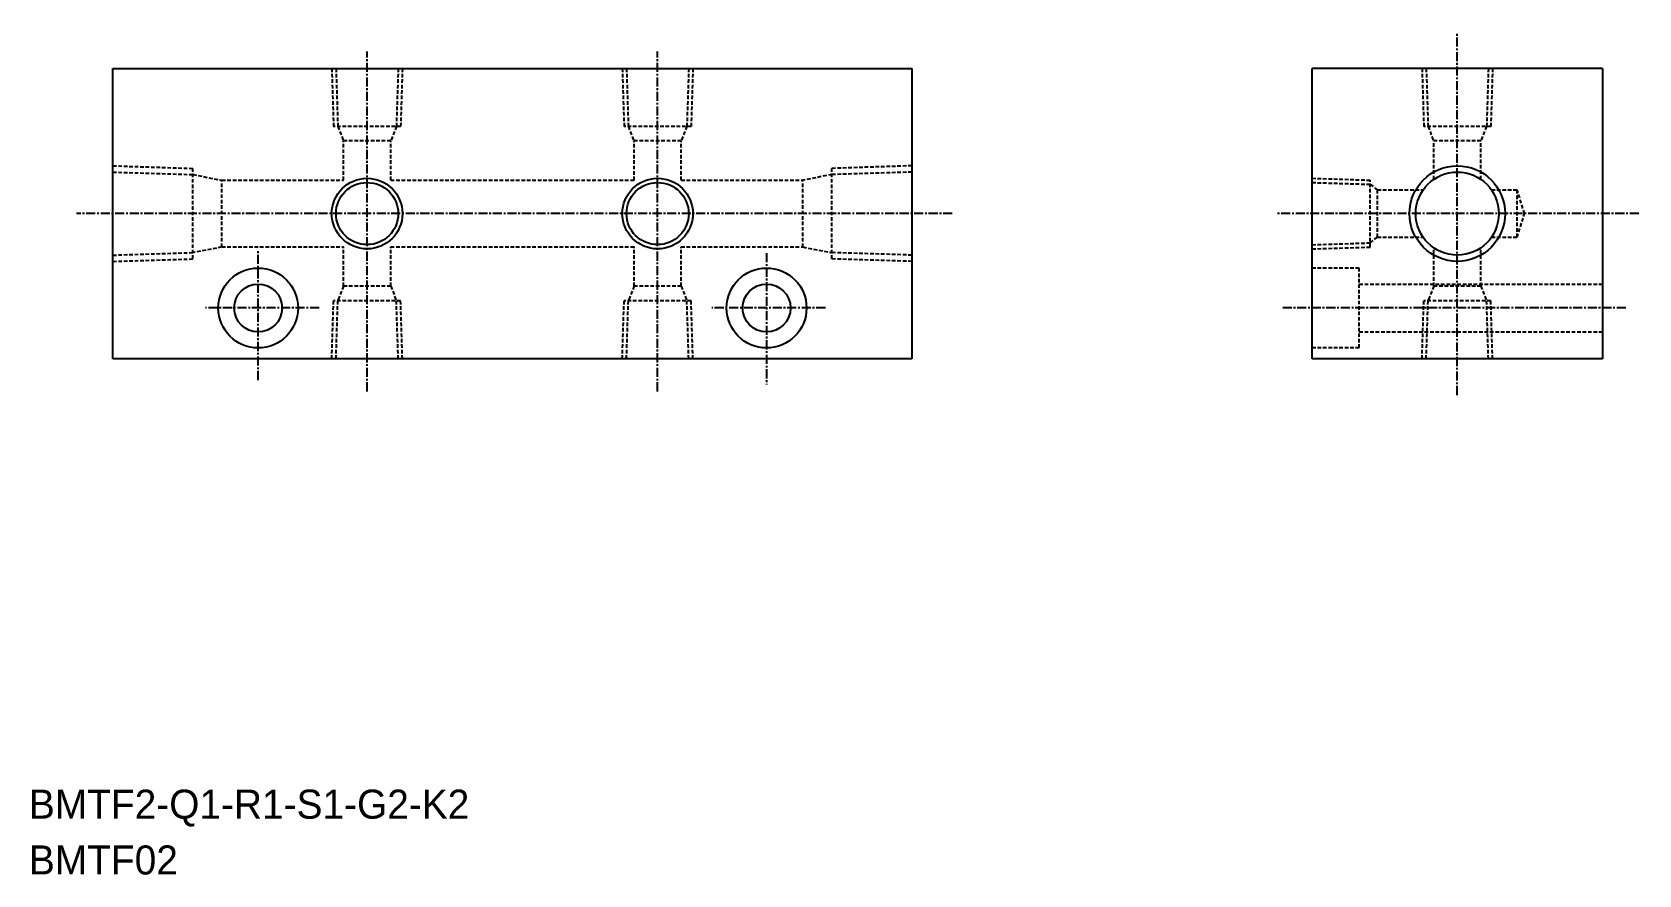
# Model space of a CAD drawing. Extents: x 1253 to 1474, y 6346 to 6462.
import ezdxf

# ---------------------------------------------------------------- set-up
doc = ezdxf.new("R2010")
doc.units = 0
doc.linetypes.add('CENTER', pattern=[2, 1.25, -0.25, 0.25, -0.25])
doc.linetypes.add('DASHED', pattern=[0.75, 0.5, -0.25])
doc.layers.get('0').update_dxf_attribs({"linetype": 'CONTINUOUS'})
doc.layers.add('CENTER', color=1, linetype='CENTER')

msp = doc.modelspace()

# ---------------------------------------------------------------- linework, layer by layer
at = {"color": 7, "linetype": 'CONTINUOUS'}
for p, q in [((1264.3, 6457.48), (1374.3, 6457.48)), ((1264.3, 6417.48), (1264.3, 6457.48)), ((1374.3, 6457.48), (1374.3, 6417.48)), ((1469.41, 6457.48), (1429.41, 6457.48)), ((1429.41, 6417.48), (1429.41, 6457.48)), ((1469.41, 6457.48), (1469.41, 6417.48)), ((1374.3, 6417.48), (1264.3, 6417.48)), ((1469.41, 6417.48), (1429.41, 6417.48))]:
    msp.add_line(p, q, dxfattribs=at)
at = {"color": 3, "linetype": 'DASHED'}
for p, q in [((1294.43, 6457.48), (1294.69, 6449.48)), ((1295.02, 6457.48), (1295.27, 6449.48)), ((1303.58, 6457.48), (1303.33, 6449.48)), ((1304.16, 6457.48), (1303.91, 6449.48)), ((1334.43, 6457.48), (1334.69, 6449.48)), ((1335.02, 6457.48), (1335.27, 6449.48)), ((1343.58, 6457.48), (1343.33, 6449.48)), ((1344.16, 6457.48), (1343.91, 6449.48)), ((1444.55, 6457.48), (1444.8, 6449.48)), ((1445.13, 6457.48), (1445.38, 6449.48)), ((1453.69, 6457.48), (1453.44, 6449.48)), ((1454.27, 6457.48), (1454.02, 6449.48)), ((1303.91, 6449.48), (1294.69, 6449.48)), ((1295.27, 6449.48), (1296.05, 6447.48)), ((1303.33, 6449.48), (1302.55, 6447.48)), ((1343.91, 6449.48), (1334.69, 6449.48)), ((1335.27, 6449.48), (1336.05, 6447.48)), ((1343.33, 6449.48), (1342.55, 6447.48)), ((1454.02, 6449.48), (1444.8, 6449.48)), ((1445.38, 6449.48), (1446.16, 6447.48)), ((1453.44, 6449.48), (1452.66, 6447.48)), ((1302.55, 6447.48), (1296.05, 6447.48)), ((1296.05, 6442.08), (1296.05, 6447.48)), ((1302.55, 6442.08), (1302.55, 6447.48)), ((1342.55, 6447.48), (1336.05, 6447.48)), ((1336.05, 6442.08), (1336.05, 6447.48)), ((1342.55, 6442.08), (1342.55, 6447.48)), ((1452.66, 6447.48), (1446.16, 6447.48)), ((1446.16, 6442.19), (1446.16, 6447.48)), ((1452.66, 6442.19), (1452.66, 6447.48)), ((1264.3, 6444.06), (1275.3, 6443.71)), ((1264.3, 6443.2), (1275.3, 6442.85)), ((1275.3, 6431.24), (1275.3, 6443.71)), ((1275.3, 6442.85), (1279.3, 6442.08)), ((1363.3, 6442.85), (1359.3, 6442.08)), ((1374.3, 6444.06), (1363.3, 6443.71)), ((1363.3, 6431.24), (1363.3, 6443.71)), ((1374.3, 6443.2), (1363.3, 6442.85)), ((1429.41, 6442.34), (1437.41, 6442.09)), ((1279.3, 6432.88), (1279.3, 6442.08)), ((1279.3, 6442.08), (1296.05, 6442.08)), ((1302.55, 6442.08), (1336.05, 6442.08)), ((1342.55, 6442.08), (1359.3, 6442.08)), ((1359.3, 6432.88), (1359.3, 6442.08)), ((1429.41, 6441.76), (1437.41, 6441.51)), ((1437.41, 6432.87), (1437.41, 6442.09)), ((1437.41, 6441.51), (1438.41, 6440.73)), ((1438.41, 6434.23), (1438.41, 6440.73)), ((1438.41, 6440.73), (1444.7, 6440.73)), ((1454.12, 6440.73), (1457.66, 6440.73)), ((1457.66, 6434.23), (1457.66, 6440.73)), ((1458.66, 6437.48), (1457.66, 6440.73)), ((1457.66, 6434.23), (1458.66, 6437.48)), ((1429.41, 6433.19), (1437.41, 6433.45)), ((1437.41, 6433.45), (1438.41, 6434.23)), ((1438.41, 6434.23), (1444.7, 6434.23)), ((1454.12, 6434.23), (1457.66, 6434.23)), ((1264.3, 6431.76), (1275.3, 6432.1)), ((1264.3, 6430.9), (1275.3, 6431.24)), ((1279.3, 6432.88), (1275.3, 6432.1)), ((1279.3, 6432.88), (1296.05, 6432.88)), ((1296.05, 6427.48), (1296.05, 6432.88)), ((1302.55, 6432.88), (1336.05, 6432.88)), ((1302.55, 6427.48), (1302.55, 6432.88)), ((1336.05, 6427.48), (1336.05, 6432.88)), ((1342.55, 6432.88), (1359.3, 6432.88)), ((1342.55, 6427.48), (1342.55, 6432.88)), ((1359.3, 6432.88), (1363.3, 6432.1)), ((1374.3, 6431.76), (1363.3, 6432.1)), ((1374.3, 6430.9), (1363.3, 6431.24)), ((1429.41, 6432.61), (1437.41, 6432.87)), ((1446.16, 6427.48), (1446.16, 6432.77)), ((1452.66, 6427.48), (1452.66, 6432.77)), ((1435.91, 6429.98), (1429.41, 6429.98)), ((1435.91, 6418.98), (1435.91, 6429.98)), ((1296.05, 6427.48), (1295.27, 6425.48)), ((1302.55, 6427.48), (1296.05, 6427.48)), ((1302.55, 6427.48), (1303.33, 6425.48)), ((1336.05, 6427.48), (1335.27, 6425.48)), ((1342.55, 6427.48), (1336.05, 6427.48)), ((1342.55, 6427.48), (1343.33, 6425.48)), ((1435.91, 6427.78), (1469.41, 6427.78)), ((1446.16, 6427.48), (1445.38, 6425.48)), ((1452.66, 6427.48), (1446.16, 6427.48)), ((1452.66, 6427.48), (1453.44, 6425.48)), ((1294.43, 6417.48), (1294.69, 6425.48)), ((1303.91, 6425.48), (1294.69, 6425.48)), ((1295.02, 6417.48), (1295.27, 6425.48)), ((1303.58, 6417.48), (1303.33, 6425.48)), ((1304.16, 6417.48), (1303.91, 6425.48)), ((1334.43, 6417.48), (1334.69, 6425.48)), ((1343.91, 6425.48), (1334.69, 6425.48)), ((1335.02, 6417.48), (1335.27, 6425.48)), ((1343.58, 6417.48), (1343.33, 6425.48)), ((1344.16, 6417.48), (1343.91, 6425.48)), ((1444.55, 6417.48), (1444.8, 6425.48)), ((1454.02, 6425.48), (1444.8, 6425.48)), ((1445.13, 6417.48), (1445.38, 6425.48)), ((1453.69, 6417.48), (1453.44, 6425.48)), ((1454.27, 6417.48), (1454.02, 6425.48)), ((1435.91, 6421.18), (1469.41, 6421.18)), ((1435.91, 6418.98), (1429.41, 6418.98))]:
    msp.add_line(p, q, dxfattribs=at)
for p, q in [((1431.41, 6441.7), (1431.41, 6441.7)), ((1433.41, 6441.63), (1433.41, 6441.63))]:
    msp.add_line(p, q)
at = {"color": 3, "linetype": 'CONTINUOUS'}
for centre, radius in [((1299.3, 6437.48), 4.86), ((1339.3, 6437.48), 4.86), ((1449.41, 6437.48), 6.58)]:
    msp.add_circle(centre, radius, dxfattribs=at)
at = {"color": 7, "linetype": 'CONTINUOUS'}
for centre, radius in [((1449.41, 6437.48), 5.72), ((1299.3, 6437.48), 4.28), ((1339.3, 6437.48), 4.28), ((1284.3, 6424.48), 5.5), ((1354.3, 6424.48), 5.5), ((1284.3, 6424.48), 3.3), ((1354.3, 6424.48), 3.3)]:
    msp.add_circle(centre, radius, dxfattribs=at)
at = {"layer": 'CENTER', "color": 1, "linetype": 'CENTER'}
for p, q in [((1449.41, 6412.48), (1449.41, 6462.48)), ((1299.3, 6412.99), (1299.3, 6459.82)), ((1339.3, 6412.99), (1339.3, 6459.82)), ((1379.87, 6437.48), (1259.3, 6437.48)), ((1474.41, 6437.48), (1424.41, 6437.48)), ((1284.3, 6414.55), (1284.3, 6432.35)), ((1354.3, 6432.03), (1354.3, 6413.92)), ((1292.7, 6424.48), (1277.05, 6424.48)), ((1362.4, 6424.48), (1346.77, 6424.48)), ((1472.62, 6424.48), (1425.38, 6424.48))]:
    msp.add_line(p, q, dxfattribs=at)

# ---------------------------------------------------------------- texts
at = {"color": 7, "linetype": 'CONTINUOUS'}
for s, p in [('BMTF2-Q1-R1-S1-G2-K2', (1252.74, 6354.13)), ('BMTF02', (1252.74, 6346.44))]:
    msp.add_text(s, height=4, dxfattribs=at).set_placement(p)

doc.saveas('drawing.dxf')
